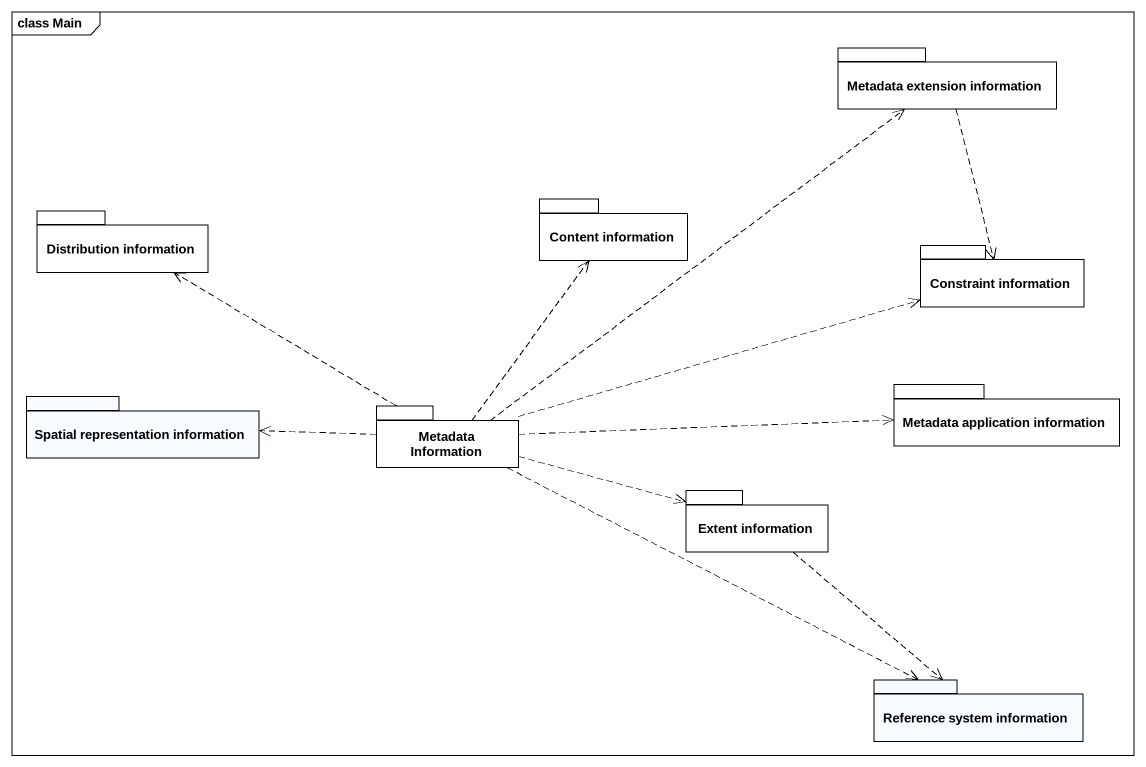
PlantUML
@startuml
mainframe class Main
package "Metadata extension information" as Metadata_extension #FFFFFF {
}
package "Distribution information" as Distribution_information #FFFFFF {
}
package "Content information" as Content_information #FFFFFF {
}
package "Constraint information" as Constraint_information #FFFFFF {
}
package "Spatial representation information" as Spatial_representation {
}
package "Metadata Information" as Metadata_Information #FFFFFF {
}
package "Metadata application information" as Metadata_application #FFFFFF {
}
package "Extent information" as Extent_information #FFFFFF {
}
package "Reference system information" as Reference_system_information {
}
Metadata_extension ..> Constraint_information
Metadata_Information .up.> Metadata_extension
Metadata_Information .up.> Distribution_information
Metadata_Information .up.> Content_information
Metadata_Information .right.> Constraint_information
Metadata_Information .left.> Spatial_representation
Metadata_Information .right.> Metadata_application
Metadata_Information .right.> Extent_information
Metadata_Information .right.> Reference_system_information
Extent_information ..> Reference_system_information
@enduml
